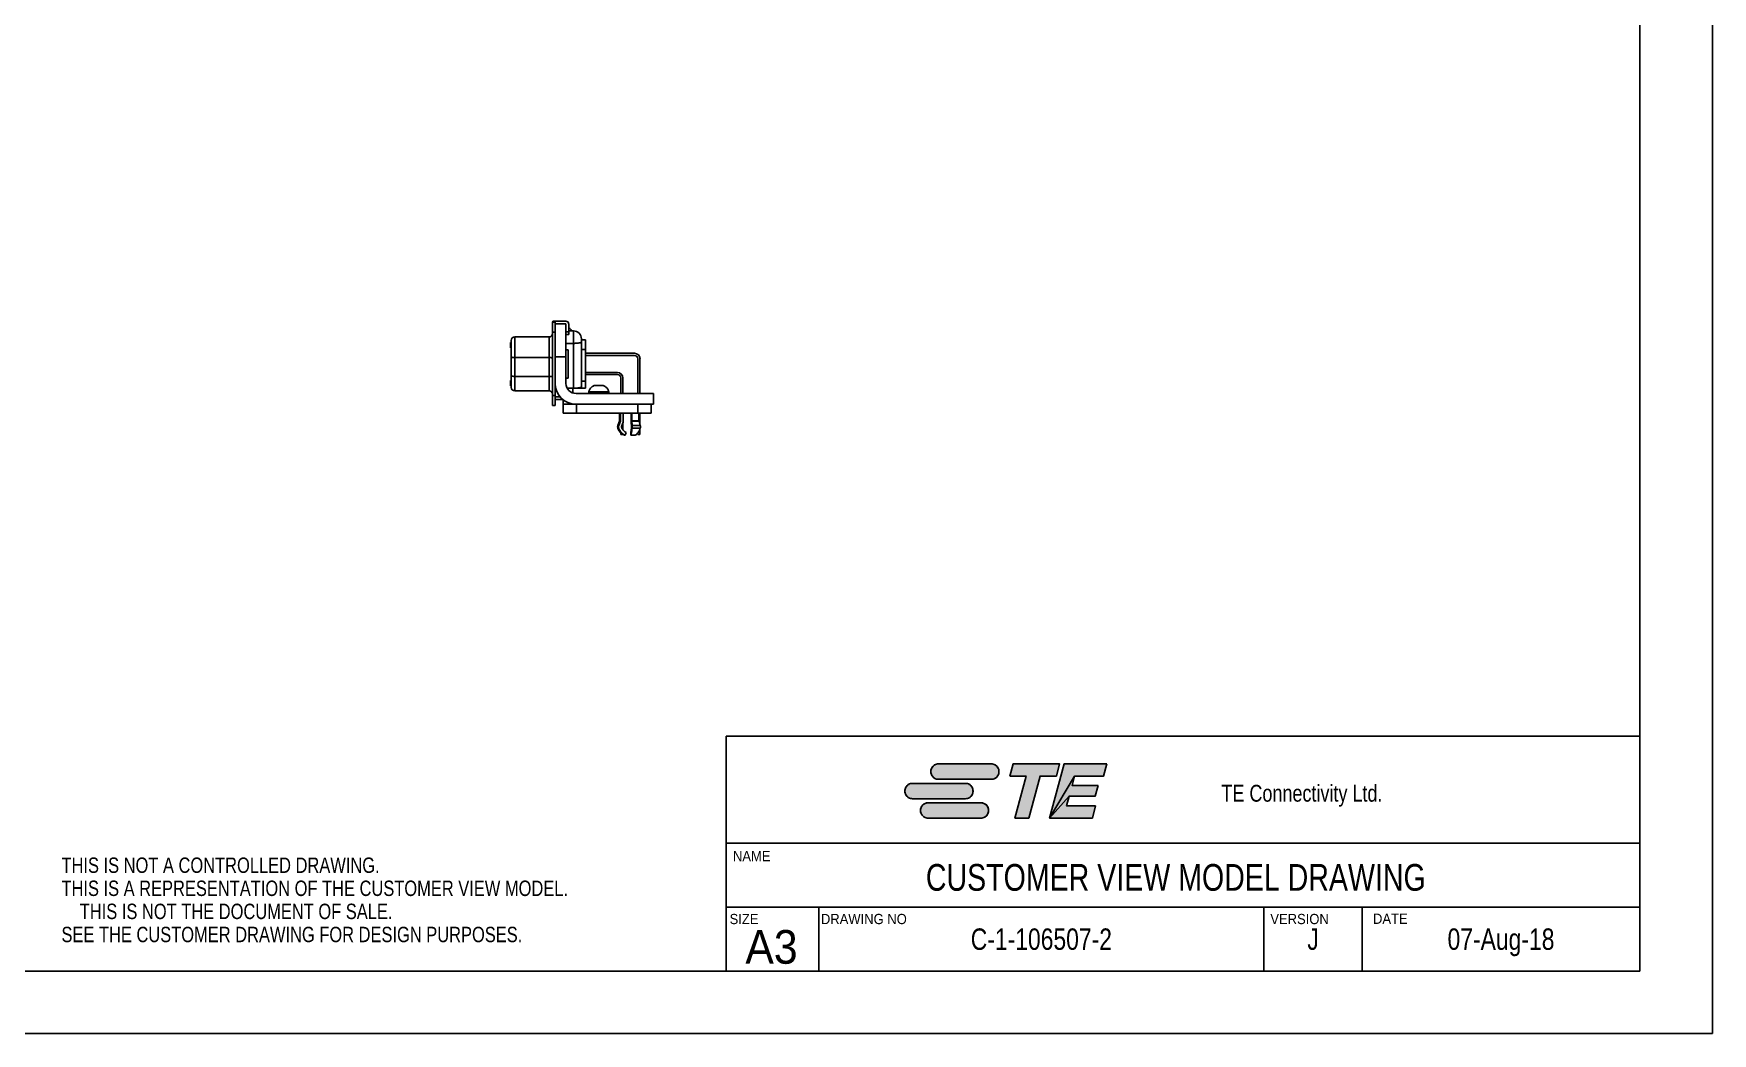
# Model space of a CAD drawing. Extents: x 0 to 420, y 0 to 297.
# Drawn here: x 170.5 to 420, y 0 to 148.5 of the extents above; entities that cross this region are included whole.
import ezdxf
from ezdxf.enums import TextEntityAlignment as Align

# ---------------------------------------------------------------- set-up
doc = ezdxf.new("R2010")
doc.units = 0
doc.header["$LTSCALE"] = 23.1
doc.layers.get('0').update_dxf_attribs({"linetype": 'CONTINUOUS'})
doc.layers.add('DRAFT_ENTITY', color=7, linetype='CONTINUOUS')
doc.styles.get("Standard").update_dxf_attribs({"font": 'txt', "width": 0.95})
doc.styles.add('TEXTSTYLE_2', font='txt', dxfattribs={"width": 0.8})

# ---------------------------------------------------------------- blocks, each defined once
blk = doc.blocks.new('TE_CONNECTIVITY_BL0', base_point=(315, 36))
at = {"linetype": 'CONTINUOUS'}
for points in [[(304.83, 40.02), (304.98, 40.02), (312.83, 40.02), (312.98, 40.02), (313.13, 39.99), (313.27, 39.94), (313.4, 39.87), (313.52, 39.79), (313.64, 39.69), (313.73, 39.58), (313.82, 39.45), (313.88, 39.32), (313.93, 39.18), (313.96, 39.03), (313.97, 38.88), (313.96, 38.74), (313.93, 38.59), (313.88, 38.45), (313.82, 38.31), (313.73, 38.19), (313.64, 38.08), (313.52, 37.98), (313.4, 37.9), (313.27, 37.83), (313.13, 37.78), (312.98, 37.75), (304.98, 37.74), (304.83, 37.75), (304.69, 37.78), (304.54, 37.83), (304.41, 37.9), (304.29, 37.98), (304.17, 38.08), (304.08, 38.19), (303.99, 38.31), (303.93, 38.45), (303.88, 38.59), (303.85, 38.74), (303.84, 38.88), (303.85, 39.03), (303.88, 39.18), (303.93, 39.32), (303.99, 39.45), (304.08, 39.58), (304.17, 39.69), (304.29, 39.79), (304.41, 39.87), (304.54, 39.94), (304.69, 39.99)], [(315.59, 38.22), (316.08, 40.02), (322.98, 40.02), (322.5, 38.22), (320.09, 38.22), (318.41, 31.98), (316.33, 31.98), (318.01, 38.22)], [(330.01, 40.02), (329.52, 38.22), (325.21, 38.22), (321.49, 31.98), (323.64, 40.02)], [(328.69, 36.83), (328.26, 35.22), (324.4, 35.22), (321.49, 31.98), (325.21, 38.22), (324.84, 36.83)], [(300.98, 37.13), (301.13, 37.14), (308.98, 37.14), (309.13, 37.13), (309.28, 37.1), (309.42, 37.05), (309.55, 36.99), (309.68, 36.9), (309.79, 36.81), (309.89, 36.69), (309.97, 36.57), (310.04, 36.44), (310.08, 36.3), (310.11, 36.15), (310.12, 36), (310.11, 35.85), (310.08, 35.7), (310.04, 35.56), (309.97, 35.43), (309.89, 35.31), (309.79, 35.19), (309.68, 35.1), (309.55, 35.01), (309.42, 34.95), (309.28, 34.9), (309.13, 34.87), (301.13, 34.86), (300.98, 34.87), (300.84, 34.9), (300.7, 34.95), (300.56, 35.01), (300.44, 35.1), (300.33, 35.19), (300.23, 35.31), (300.15, 35.43), (300.08, 35.56), (300.03, 35.7), (300, 35.85), (299.99, 36), (300, 36.15), (300.03, 36.3), (300.08, 36.44), (300.15, 36.57), (300.23, 36.69), (300.33, 36.81), (300.44, 36.9), (300.56, 36.99), (300.7, 37.05), (300.84, 37.1)], [(328.33, 33.78), (327.85, 31.98), (321.49, 31.98), (324.4, 35.22), (324.02, 33.78)], [(303.3, 34.25), (303.44, 34.26), (311.29, 34.26), (311.44, 34.25), (311.59, 34.22), (311.73, 34.17), (311.86, 34.1), (311.99, 34.02), (312.1, 33.92), (312.2, 33.81), (312.28, 33.69), (312.35, 33.55), (312.39, 33.41), (312.42, 33.26), (312.43, 33.12), (312.42, 32.97), (312.39, 32.82), (312.35, 32.68), (312.28, 32.55), (312.2, 32.42), (312.1, 32.31), (311.99, 32.21), (311.86, 32.13), (311.73, 32.06), (311.59, 32.01), (311.44, 31.98), (303.44, 31.98), (303.3, 31.98), (303.15, 32.01), (303.01, 32.06), (302.87, 32.13), (302.75, 32.21), (302.64, 32.31), (302.54, 32.42), (302.46, 32.55), (302.39, 32.68), (302.34, 32.82), (302.31, 32.97), (302.3, 33.12), (302.31, 33.26), (302.34, 33.41), (302.39, 33.55), (302.46, 33.69), (302.54, 33.81), (302.64, 33.92), (302.75, 34.02), (302.87, 34.1), (303.01, 34.17), (303.15, 34.22)]]:
    blk.add_hatch(color=2, dxfattribs=at).paths.add_polyline_path(points)
at = {"color": 2, "linetype": 'CONTINUOUS'}
for p, q in [((312.83, 40.02), (304.98, 40.02)), ((316.08, 40.02), (315.59, 38.22)), ((322.98, 40.02), (316.08, 40.02)), ((323.64, 40.02), (321.49, 31.98)), ((322.5, 38.22), (322.98, 40.02)), ((330.01, 40.02), (323.64, 40.02)), ((329.52, 38.22), (330.01, 40.02)), ((304.98, 37.74), (312.83, 37.74)), ((315.59, 38.22), (318.01, 38.22)), ((318.01, 38.22), (316.33, 31.98)), ((318.41, 31.98), (320.09, 38.22)), ((320.09, 38.22), (322.5, 38.22)), ((324.84, 36.83), (325.21, 38.22)), ((325.21, 38.22), (329.52, 38.22)), ((308.98, 37.14), (301.13, 37.14)), ((324.02, 33.78), (324.4, 35.22)), ((324.4, 35.22), (328.26, 35.22)), ((328.69, 36.83), (324.84, 36.83)), ((328.26, 35.22), (328.69, 36.83)), ((301.13, 34.86), (308.98, 34.86)), ((311.29, 34.26), (303.44, 34.26)), ((328.33, 33.78), (324.02, 33.78)), ((327.85, 31.98), (328.33, 33.78)), ((303.44, 31.98), (311.29, 31.98)), ((316.33, 31.98), (318.41, 31.98)), ((321.49, 31.98), (327.85, 31.98))]:
    blk.add_line(p, q, dxfattribs=at)
for points in [[(304.83, 40.02), (304.98, 40.02), (312.83, 40.02), (312.98, 40.02), (313.13, 39.99), (313.27, 39.94), (313.4, 39.87), (313.52, 39.79), (313.64, 39.69), (313.73, 39.58), (313.82, 39.45), (313.88, 39.32), (313.93, 39.18), (313.96, 39.03), (313.97, 38.88), (313.96, 38.74), (313.93, 38.59), (313.88, 38.45), (313.82, 38.31), (313.73, 38.19), (313.64, 38.08), (313.52, 37.98), (313.4, 37.9), (313.27, 37.83), (313.13, 37.78), (312.98, 37.75), (304.98, 37.74), (304.83, 37.75), (304.69, 37.78), (304.54, 37.83), (304.41, 37.9), (304.29, 37.98), (304.17, 38.08), (304.08, 38.19), (303.99, 38.31), (303.93, 38.45), (303.88, 38.59), (303.85, 38.74), (303.84, 38.88), (303.85, 39.03), (303.88, 39.18), (303.93, 39.32), (303.99, 39.45), (304.08, 39.58), (304.17, 39.69), (304.29, 39.79), (304.41, 39.87), (304.54, 39.94), (304.69, 39.99), (304.83, 40.02)], [(315.59, 38.22), (316.08, 40.02), (322.98, 40.02), (322.5, 38.22), (320.09, 38.22), (318.41, 31.98), (316.33, 31.98), (318.01, 38.22), (315.59, 38.22)], [(330.01, 40.02), (329.52, 38.22), (325.21, 38.22), (321.49, 31.98), (323.64, 40.02), (330.01, 40.02)], [(328.69, 36.83), (328.26, 35.22), (324.4, 35.22), (321.49, 31.98), (325.21, 38.22), (324.84, 36.83), (328.69, 36.83)], [(300.98, 37.13), (301.13, 37.14), (308.98, 37.14), (309.13, 37.13), (309.28, 37.1), (309.42, 37.05), (309.55, 36.99), (309.68, 36.9), (309.79, 36.81), (309.89, 36.69), (309.97, 36.57), (310.04, 36.44), (310.08, 36.3), (310.11, 36.15), (310.12, 36), (310.11, 35.85), (310.08, 35.7), (310.04, 35.56), (309.97, 35.43), (309.89, 35.31), (309.79, 35.19), (309.68, 35.1), (309.55, 35.01), (309.42, 34.95), (309.28, 34.9), (309.13, 34.87), (301.13, 34.86), (300.98, 34.87), (300.84, 34.9), (300.7, 34.95), (300.56, 35.01), (300.44, 35.1), (300.33, 35.19), (300.23, 35.31), (300.15, 35.43), (300.08, 35.56), (300.03, 35.7), (300, 35.85), (299.99, 36), (300, 36.15), (300.03, 36.3), (300.08, 36.44), (300.15, 36.57), (300.23, 36.69), (300.33, 36.81), (300.44, 36.9), (300.56, 36.99), (300.7, 37.05), (300.84, 37.1), (300.98, 37.13)], [(328.33, 33.78), (327.85, 31.98), (321.49, 31.98), (324.4, 35.22), (324.02, 33.78), (328.33, 33.78)], [(303.3, 34.25), (303.44, 34.26), (311.29, 34.26), (311.44, 34.25), (311.59, 34.22), (311.73, 34.17), (311.86, 34.1), (311.99, 34.02), (312.1, 33.92), (312.2, 33.81), (312.28, 33.69), (312.35, 33.55), (312.39, 33.41), (312.42, 33.26), (312.43, 33.12), (312.42, 32.97), (312.39, 32.82), (312.35, 32.68), (312.28, 32.55), (312.2, 32.42), (312.1, 32.31), (311.99, 32.21), (311.86, 32.13), (311.73, 32.06), (311.59, 32.01), (311.44, 31.98), (303.44, 31.98), (303.3, 31.98), (303.15, 32.01), (303.01, 32.06), (302.87, 32.13), (302.75, 32.21), (302.64, 32.31), (302.54, 32.42), (302.46, 32.55), (302.39, 32.68), (302.34, 32.82), (302.31, 32.97), (302.3, 33.12), (302.31, 33.26), (302.34, 33.41), (302.39, 33.55), (302.46, 33.69), (302.54, 33.81), (302.64, 33.92), (302.75, 34.02), (302.87, 34.1), (303.01, 34.17), (303.15, 34.22), (303.3, 34.25)]]:
    blk.add_lwpolyline(points, dxfattribs=at)
for centre, start, end in [((304.98, 38.88), 90, 270), ((312.83, 38.88), 270, 90), ((301.13, 36), 90, 270), ((308.98, 36), 270, 90), ((303.44, 33.12), 90, 270), ((311.29, 33.12), 270, 90)]:
    blk.add_arc(centre, 1.14, start, end, dxfattribs=at)
for points in [[(312.98, 37.75), (312.83, 37.74), (304.98, 37.74)], [(309.13, 34.87), (308.98, 34.86), (301.13, 34.86)], [(311.44, 31.98), (311.29, 31.98), (303.44, 31.98)]]:
    blk.add_solid(points, dxfattribs=at)

msp = doc.modelspace()

# ---------------------------------------------------------------- linework, layer by layer
at = {"color": 7, "linetype": 'CONTINUOUS'}
for p, q in [((420, 0), (420, 297)), ((409.21, 287.08), (409.21, 9.23)), ((247.62, 93.24), (247.62, 105.69)), ((247.62, 105.69), (248.03, 105.69)), ((247.62, 105.64), (248.03, 105.64)), ((247.72, 105.79), (249.62, 105.79)), ((248.03, 93.24), (248.03, 105.69)), ((249.62, 105.39), (248.03, 105.39)), ((249.62, 96.54), (249.62, 105.39)), ((250.03, 105.39), (250.03, 103.79)), ((241.38, 101.84), (241.38, 102.64)), ((241.5, 102.64), (241.38, 102.64)), ((241.5, 95.94), (241.5, 102.94)), ((242, 95.44), (242, 103.44)), ((242, 103.44), (247.12, 103.44)), ((247.12, 103.44), (247.12, 95.44)), ((247.62, 104.16), (248.03, 104.16)), ((250.03, 104.19), (249.62, 104.19)), ((250.03, 103.79), (249.62, 103.79)), ((249.62, 102.49), (250.75, 102.49)), ((250.03, 104.34), (250.75, 104.34)), ((250.75, 95.86), (250.75, 104.34)), ((251.93, 103.17), (251.93, 102.22)), ((251.93, 103.01), (252.53, 103.01)), ((252.53, 103.01), (252.53, 95.86)), ((241.5, 101.84), (241.38, 101.84)), ((242, 100.39), (247.12, 100.39)), ((248.03, 100.49), (249.62, 100.49)), ((249.62, 101.55), (249.97, 101.55)), ((249.97, 97.32), (249.97, 101.55)), ((251.91, 101.57), (251.91, 96.88)), ((251.91, 101.57), (252.53, 101.57)), ((259.81, 101.02), (252.53, 101.02)), ((252.53, 100.7), (259.81, 100.7)), ((260.31, 100.2), (260.31, 95.04)), ((260.62, 95.04), (260.62, 100.2)), ((242, 97.59), (247.12, 97.59)), ((249.62, 97.32), (249.97, 97.32)), ((257.26, 98.17), (252.53, 98.17)), ((252.53, 97.86), (257.26, 97.86)), ((257.76, 97.36), (257.76, 95.04)), ((258.08, 95.04), (258.08, 97.36)), ((241.38, 96.17), (241.38, 96.97)), ((241.5, 96.97), (241.38, 96.97)), ((241.5, 96.51), (241.38, 96.51)), ((241.5, 96.41), (241.38, 96.41)), ((241.5, 96.17), (241.38, 96.17)), ((241.5, 96.17), (241.38, 96.17)), ((247.12, 95.44), (242, 95.44)), ((248.03, 95.83), (248.11, 95.83)), ((249.8, 95.83), (250.62, 95.83)), ((250.62, 95.12), (250.62, 95.86)), ((250.62, 95.86), (252.53, 95.86)), ((262.62, 95.04), (251.12, 95.04)), ((251.91, 96.88), (252.53, 96.88)), ((251.93, 96.29), (251.93, 95.86)), ((253.01, 95.29), (255.98, 95.29)), ((255.98, 95.1), (253.01, 95.1)), ((253.89, 96.24), (255.1, 96.24)), ((262.62, 93.44), (262.62, 95.04)), ((247.62, 94.74), (248.03, 94.74)), ((247.62, 93.24), (248.03, 93.24)), ((248.76, 94.54), (248.03, 94.54)), ((248.03, 94.14), (249.17, 94.14)), ((249.19, 92.14), (249.19, 94.11)), ((249.19, 93.44), (262.62, 93.44)), ((251.19, 92.14), (251.19, 93.44)), ((260.3, 93.44), (260.3, 92.14)), ((262.3, 93.44), (262.3, 92.14)), ((249.19, 92.14), (262.3, 92.14)), ((257.59, 90.95), (257.33, 90.28)), ((257.33, 90.28), (257.47, 90.28)), ((257.33, 89.89), (257.48, 89.89)), ((257.71, 90.95), (257.47, 90.28)), ((257.59, 90.95), (257.71, 90.95)), ((257.6, 92.14), (257.6, 90.99)), ((257.6, 90.99), (257.72, 90.99)), ((257.72, 92.14), (257.72, 90.99)), ((258.1, 90.79), (257.86, 90.12)), ((258.08, 89.65), (258.08, 90.75)), ((258.14, 92.14), (258.14, 90.99)), ((259.32, 92.14), (259.32, 90.99)), ((259.37, 90.12), (259.32, 90.79)), ((259.39, 92.14), (259.39, 90.99)), ((260.47, 90.99), (259.39, 90.99)), ((260.48, 90.95), (259.39, 90.95)), ((259.44, 90.28), (259.39, 90.95)), ((260.67, 90.28), (259.44, 90.28)), ((260.67, 89.89), (259.44, 89.89)), ((260.47, 92.14), (260.47, 90.99)), ((260.48, 90.95), (260.67, 90.28)), ((260.62, 90.45), (260.62, 92.14)), ((257.76, 88.94), (257.76, 89.23)), ((257.76, 88.94), (258.08, 88.94)), ((258.08, 88.94), (258.08, 88.98)), ((258.34, 88.84), (258.42, 88.84)), ((258.57, 89.25), (258.42, 88.84)), ((259.26, 88.84), (259.24, 89.25)), ((259.9, 88.84), (259.26, 88.84)), ((260.31, 88.94), (260.31, 89.19)), ((260.31, 88.94), (260.62, 88.94)), ((260.62, 88.94), (260.62, 89.75)), ((409.21, 44.16), (273.44, 44.16)), ((273.44, 44.16), (273.44, 9.23)), ((409.21, 18.76), (273.44, 18.76)), ((287.21, 18.76), (287.21, 9.23)), ((353.33, 18.76), (353.33, 9.23)), ((367.96, 9.23), (367.96, 18.76)), ((409.21, 9.23), (17.78, 9.23)), ((0, 0), (420, 0))]:
    msp.add_line(p, q, dxfattribs=at)
at = {"color": 2, "linetype": 'CONTINUOUS'}
for p, q in [((287.21, 18.76), (409.21, 18.76)), ((287.21, 18.76), (287.21, 9.23)), ((353.33, 18.76), (353.33, 9.23)), ((367.96, 18.76), (367.96, 9.23)), ((409.21, 18.76), (409.21, 9.23)), ((287.21, 9.23), (409.21, 9.23))]:
    msp.add_line(p, q, dxfattribs=at)
at = {"color": 7, "linetype": 'CONTINUOUS'}
for centre, radius, start, end in [((247.72, 105.69), 0.1, 90, 180), ((249.62, 105.39), 0.4, 0, 90), ((242, 102.94), 0.5, 90, 180), ((247.12, 103.94), 0.5, 270, 360), ((250.03, 104.34), 0.4, 0, 90), ((250.75, 103.17), 1.17, 0, 90), ((259.81, 100.2), 0.82, 0, 90), ((259.81, 100.2), 0.5, 0, 90), ((257.26, 97.36), 0.82, 0, 90), ((257.26, 97.36), 0.5, 0, 90), ((242, 95.94), 0.5, 180, 270), ((247.12, 94.94), 0.5, 0, 90), ((251.12, 96.54), 3.1, 180, 270), ((251.12, 96.54), 1.5, 180, 270), ((264.4, 121.82), 29.03, 247.009, 247.3141), ((244.59, 121.82), 29.03, 292.6859, 292.991), ((257.84, 90.09), 0.54, 158.9951, 201.8037), ((259.13, 90.61), 1.94, 201.8037, 245.825), ((257.5, 90.99), 0.1, 338.9951, 360), ((257.62, 90.99), 0.106, 340.2006, 0.0109), ((257.57, 90.99), 0.57, 340.1633, 0.0272)]:
    msp.add_arc(centre, radius, start, end, dxfattribs=at)
for start_param, end_param in [(1.186256, 1.192961), (-1.192961, -1.186256)]:
    msp.add_ellipse((254.5, 83.83), major_axis=(0, 30.53), ratio=0.052408, start_param=start_param, end_param=end_param, dxfattribs=at)
for points, knots in [([(251.93, 102.7), (251.93, 102.69), (251.92, 102.69), (251.92, 102.68), (251.91, 102.67), (251.9, 102.66), (251.89, 102.65), (251.87, 102.63), (251.83, 102.62), (251.78, 102.6), (251.73, 102.58), (251.66, 102.57), (251.58, 102.55), (251.5, 102.54), (251.37, 102.52), (251.2, 102.51), (250.98, 102.5), (250.83, 102.49), (250.75, 102.49)], [0, 0, 0, 0, 0.008274, 0.017155, 0.027132, 0.038548, 0.05162, 0.066481, 0.101819, 0.144799, 0.195308, 0.253043, 0.317568, 0.38835, 0.464772, 0.631735, 0.812374, 1, 1, 1, 1]), ([(241.5, 100.47), (241.5, 100.47), (241.5, 100.47), (241.5, 100.46), (241.5, 100.46), (241.51, 100.45), (241.52, 100.45), (241.53, 100.44), (241.56, 100.43), (241.58, 100.42), (241.61, 100.42), (241.66, 100.41), (241.72, 100.4), (241.81, 100.39), (241.9, 100.39), (241.96, 100.39), (242, 100.39)], [0, 0, 0, 0, 0.008274, 0.017156, 0.027134, 0.03855, 0.066451, 0.10179, 0.144773, 0.195284, 0.253022, 0.31755, 0.464747, 0.631717, 0.812365, 1, 1, 1, 1]), ([(247.12, 100.39), (247.16, 100.39), (247.22, 100.38), (247.31, 100.38), (247.4, 100.37), (247.46, 100.36), (247.51, 100.35), (247.54, 100.35), (247.56, 100.34), (247.59, 100.33), (247.6, 100.33), (247.61, 100.32), (247.62, 100.31), (247.62, 100.31), (247.62, 100.3), (247.62, 100.3), (247.62, 100.3)], [0, 0, 0, 0, 0.187635, 0.368283, 0.535253, 0.68245, 0.746978, 0.804716, 0.855227, 0.89821, 0.933549, 0.96145, 0.972866, 0.982844, 0.991726, 1, 1, 1, 1]), ([(251.91, 101.57), (251.91, 101.62), (251.91, 101.73), (251.92, 101.9), (251.92, 102.06), (251.93, 102.16), (251.93, 102.22)], [0, 0, 0, 0, 0.252421, 0.506233, 0.756917, 1, 1, 1, 1]), ([(241.5, 97.67), (241.5, 97.67), (241.5, 97.67), (241.5, 97.66), (241.5, 97.66), (241.51, 97.65), (241.52, 97.65), (241.53, 97.64), (241.56, 97.63), (241.58, 97.62), (241.61, 97.62), (241.66, 97.61), (241.72, 97.6), (241.81, 97.59), (241.9, 97.59), (241.96, 97.59), (242, 97.59)], [0, 0, 0, 0, 0.008274, 0.017156, 0.027134, 0.03855, 0.066451, 0.10179, 0.144773, 0.195284, 0.253022, 0.31755, 0.464747, 0.631717, 0.812365, 1, 1, 1, 1]), ([(247.12, 97.59), (247.16, 97.59), (247.22, 97.58), (247.31, 97.58), (247.4, 97.57), (247.46, 97.56), (247.51, 97.55), (247.54, 97.55), (247.56, 97.54), (247.59, 97.53), (247.6, 97.53), (247.61, 97.52), (247.62, 97.51), (247.62, 97.51), (247.62, 97.5), (247.62, 97.5), (247.62, 97.5)], [0, 0, 0, 0, 0.187635, 0.368283, 0.535253, 0.68245, 0.746978, 0.804716, 0.855227, 0.89821, 0.933549, 0.96145, 0.972866, 0.982844, 0.991726, 1, 1, 1, 1]), ([(251.93, 96.04), (251.93, 96.03), (251.92, 96.02), (251.91, 96.01), (251.9, 96), (251.89, 95.99), (251.87, 95.98), (251.86, 95.97), (251.84, 95.96), (251.8, 95.95), (251.77, 95.94), (251.73, 95.92), (251.67, 95.91), (251.58, 95.89), (251.47, 95.88), (251.39, 95.87), (251.34, 95.86)], [0, 0, 0, 0, 0.021489, 0.045643, 0.074361, 0.108733, 0.128238, 0.149338, 0.196407, 0.250027, 0.310155, 0.376667, 0.449377, 0.612394, 0.796882, 1, 1, 1, 1]), ([(251.93, 96.29), (251.93, 96.34), (251.92, 96.43), (251.92, 96.57), (251.91, 96.72), (251.91, 96.83), (251.91, 96.88)], [0, 0, 0, 0, 0.223972, 0.468263, 0.728481, 1, 1, 1, 1]), ([(253.89, 96.24), (253.83, 96.22), (253.73, 96.18), (253.57, 96.11), (253.43, 96.01), (253.31, 95.89), (253.2, 95.76), (253.11, 95.61), (253.05, 95.45), (253.02, 95.34), (253.01, 95.29)], [0, 0, 0, 0, 0.125087, 0.250151, 0.375192, 0.500206, 0.62519, 0.750148, 0.875082, 1, 1, 1, 1]), ([(255.98, 95.29), (255.97, 95.34), (255.94, 95.45), (255.88, 95.61), (255.79, 95.76), (255.68, 95.89), (255.56, 96.01), (255.42, 96.11), (255.26, 96.18), (255.16, 96.22), (255.1, 96.24)], [0, 0, 0, 0, 0.124918, 0.249852, 0.37481, 0.499794, 0.624808, 0.749849, 0.874913, 1, 1, 1, 1]), ([(257.47, 90.28), (257.46, 90.25), (257.44, 90.18), (257.44, 90.08), (257.45, 89.98), (257.46, 89.92), (257.48, 89.89)], [0, 0, 0, 0, 0.249556, 0.500074, 0.750553, 1, 1, 1, 1]), ([(258.42, 88.84), (258.32, 88.89), (258.11, 89.01), (257.84, 89.26), (257.63, 89.55), (257.52, 89.77), (257.48, 89.89)], [0, 0, 0, 0, 0.245736, 0.494293, 0.745811, 1, 1, 1, 1]), ([(257.86, 90.12), (257.85, 90.11), (257.85, 90.09), (257.86, 90.06), (257.86, 90.05)], [0, 0, 0, 0, 0.500075, 1, 1, 1, 1]), ([(257.86, 90.05), (257.89, 89.96), (257.97, 89.8), (258.14, 89.57), (258.34, 89.39), (258.49, 89.29), (258.57, 89.25)], [0, 0, 0, 0, 0.254085, 0.505573, 0.754175, 1, 1, 1, 1]), ([(259.24, 89.25), (259.24, 89.27), (259.26, 89.32), (259.28, 89.4), (259.3, 89.48), (259.32, 89.62), (259.35, 89.81), (259.36, 89.97), (259.37, 90.05)], [0, 0, 0, 0, 0.085053, 0.183133, 0.29364, 0.415779, 0.691033, 1, 1, 1, 1]), ([(259.44, 89.89), (259.43, 89.78), (259.42, 89.62), (259.39, 89.41), (259.37, 89.27), (259.35, 89.14), (259.32, 89.03), (259.29, 88.93), (259.27, 88.87), (259.26, 88.84)], [0, 0, 0, 0, 0.311379, 0.454562, 0.587724, 0.709744, 0.819639, 0.916592, 1, 1, 1, 1]), ([(259.32, 90.79), (259.32, 90.81), (259.32, 90.87), (259.32, 90.94), (259.32, 90.99)], [0, 0, 0, 0, 0.242783, 1, 1, 1, 1]), ([(259.37, 90.05), (259.37, 90.06), (259.37, 90.09), (259.37, 90.11), (259.37, 90.12)], [0, 0, 0, 0, 0.49936, 1, 1, 1, 1]), ([(259.39, 90.99), (259.39, 90.98), (259.39, 90.97), (259.39, 90.96), (259.39, 90.95)], [0, 0, 0, 0, 0.255178, 1, 1, 1, 1]), ([(259.44, 89.89), (259.44, 89.95), (259.45, 90.08), (259.44, 90.22), (259.44, 90.28)], [0, 0, 0, 0, 0.499361, 1, 1, 1, 1]), ([(259.9, 88.84), (259.94, 88.86), (260.03, 88.92), (260.19, 89.06), (260.37, 89.26), (260.55, 89.56), (260.64, 89.77), (260.67, 89.89)], [0, 0, 0, 0, 0.114679, 0.232232, 0.476345, 0.732794, 1, 1, 1, 1]), ([(260.48, 90.95), (260.48, 90.95), (260.47, 90.97), (260.47, 90.98), (260.47, 90.99)], [0, 0, 0, 0, 0.247312, 1, 1, 1, 1]), ([(260.67, 90.28), (260.69, 90.22), (260.71, 90.08), (260.69, 89.95), (260.67, 89.89)], [0, 0, 0, 0, 0.500267, 1, 1, 1, 1])]:
    msp.add_open_spline(points, degree=3, knots=knots, dxfattribs=at)
at = {"layer": 'DRAFT_ENTITY', "color": 7, "linetype": 'CONTINUOUS'}
msp.add_line((409.21, 28.28), (273.44, 28.28), dxfattribs=at)

# ---------------------------------------------------------------- block references
at = {"color": 2, "linetype": 'CONTINUOUS'}
msp.add_blockref('TE_CONNECTIVITY_BL0', (315, 36), dxfattribs=at)

# ---------------------------------------------------------------- texts
at = {"color": 2, "linetype": 'CONTINUOUS', "style": 'TEXTSTYLE_2', "width": 0.8}
for s, height, p in [('TE Connectivity Ltd.', 2.5, (347.03, 34.42)), ('THIS IS NOT A CONTROLLED DRAWING.', 2.286, (174.65, 23.84)), ('THIS IS A REPRESENTATION OF THE CUSTOMER VIEW MODEL.', 2.286, (174.65, 20.41)), ('    THIS IS NOT THE DOCUMENT OF SALE.', 2.286, (174.65, 16.98)), ('SEE THE CUSTOMER DRAWING FOR DESIGN PURPOSES.', 2.286, (174.65, 13.55))]:
    msp.add_text(s, height=height, dxfattribs=at).set_placement(p)
at = {"color": 2, "linetype": 'CONTINUOUS', "width": 0.95}
for s, height, p in [('NAME', 1.52, (274.44, 25.57)), ('SIZE', 1.52, (273.94, 16.23)), ('DRAWING NO', 1.52, (287.51, 16.23)), ('VERSION', 1.52, (354.3, 16.23)), ('DATE', 1.52, (369.56, 16.27)), ('A3', 5, (276.28, 10.35))]:
    msp.add_text(s, height=height, dxfattribs=at).set_placement(p)
at = {"color": 2, "linetype": 'CONTINUOUS', "style": 'TEXTSTYLE_2', "width": 0.8}
for s, height, p in [('CUSTOMER VIEW MODEL DRAWING', 3.968, (340.25, 21.19)), ('C-1-106507-2', 3.18, (320.27, 12.41)), ('J', 3.18, (360.65, 12.41)), ('07-Aug-18', 3.18, (388.58, 12.41))]:
    msp.add_text(s, height=height, dxfattribs=at).set_placement(p, align=Align.CENTER)

doc.saveas('drawing.dxf')
